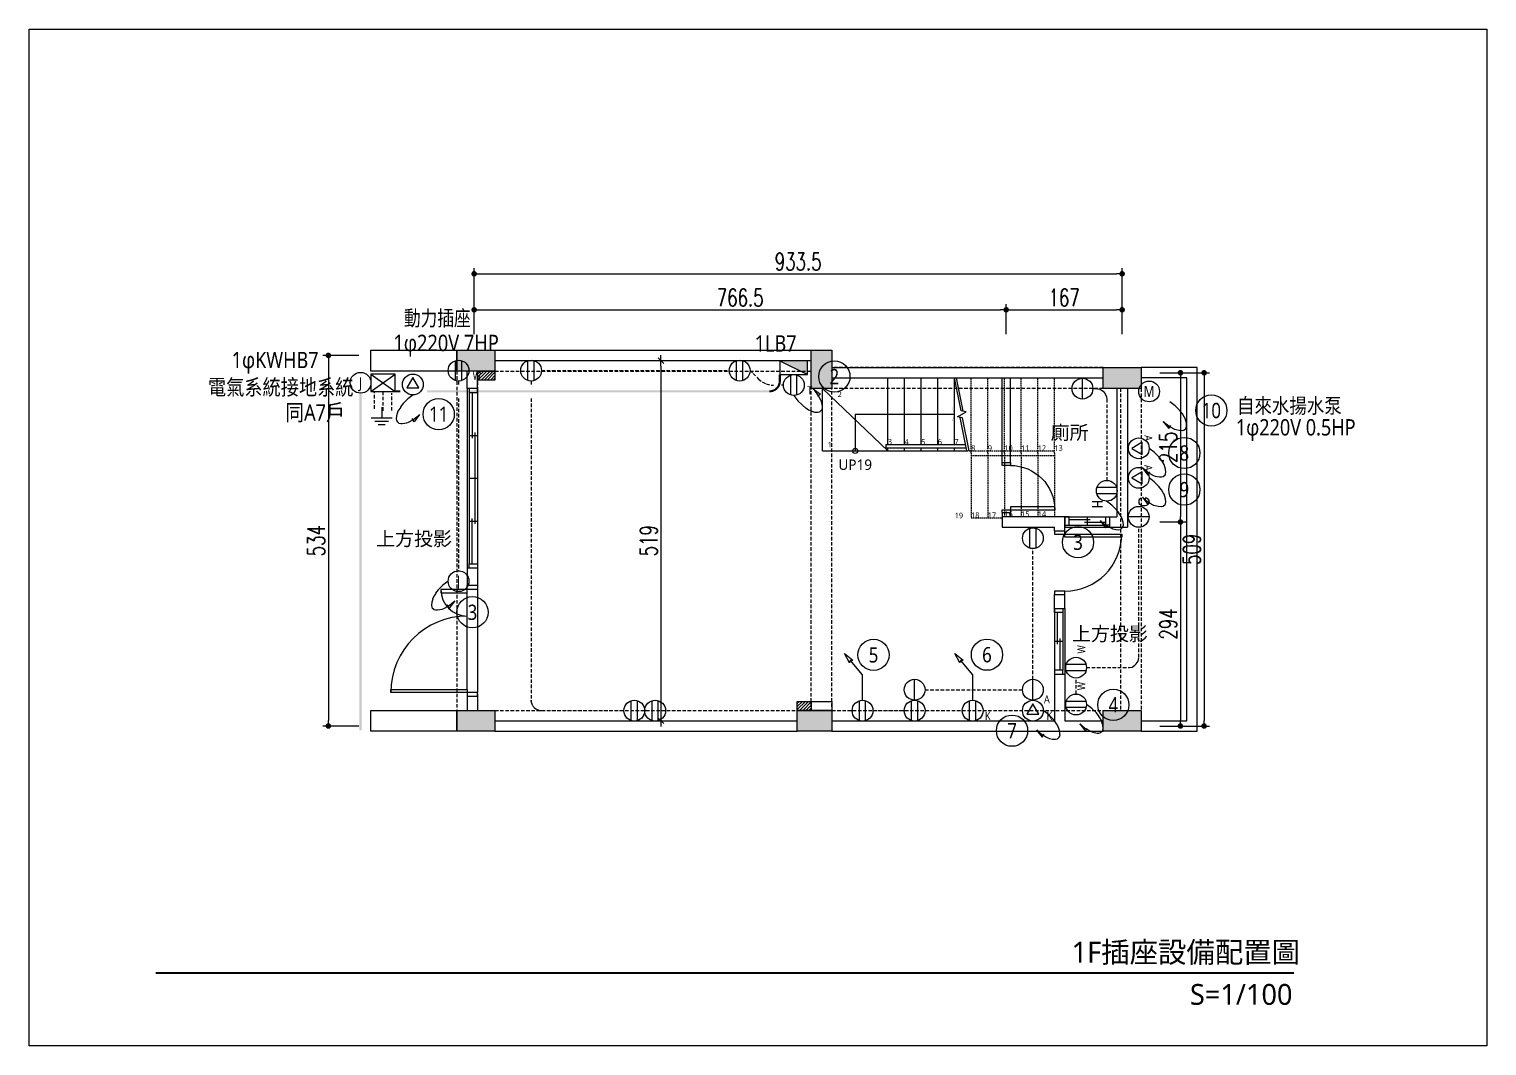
# Model space of a CAD drawing. Header units: inches. Extents: x 19 to 9919, y 324 to 1789.
# Drawn here: x 19 to 2119, y 324 to 1789 of the extents above; entities that cross this region are included whole.
import ezdxf
from ezdxf.enums import TextEntityAlignment as Align

# ---------------------------------------------------------------- set-up
doc = ezdxf.new("R2010")
doc.units = ezdxf.units.IN
doc.header["$LTSCALE"] = 20
doc.header["$MEASUREMENT"] = 0
doc.linetypes.add('11', pattern=[0.15, 0.1, -0.05])
doc.linetypes.add('HIDDEN', pattern=[0.375, 0.25, -0.125])
doc.layers.add('0_梁', color=30, linetype='HIDDEN', plot=False)
for name, color, linetype in [('17_柱', 6, 'Continuous'), ('19_RC牆', 4, 'Continuous'), ('20_裝飾構造物', 2, 'Continuous'), ('21_輕隔間牆', 65, 'Continuous'), ('22_平台、陽台、露台、室內階梯', 3, 'Continuous'), ('24_樑', 7, 'Continuous'), ('26_樓梯、扶手、車道', 3, 'Continuous'), ('31_門窗', 134, 'Continuous'), ('44_空間名稱', 1, 'Continuous'), ('46_文字', 1, 'Continuous'), ('50_其他尺寸', 7, 'Continuous'), ('56_wall 材料_HATCH', 251, 'Continuous'), ('80_截斷線', 7, 'Continuous'), ('DW_Frame', 2, 'Continuous'), ('E-幹線', 2, 'Continuous'), ('E-接地', 1, 'Continuous'), ('E-插座', 3, 'Continuous'), ('E-插座-分路配線', 5, 'Continuous'), ('E-插座-註記', 3, 'Continuous'), ('E-盤箱', 1, 'Continuous'), ('E-註記', 6, 'Continuous'), ('E-迴路編號', 6, 'Continuous')]:
    doc.layers.add(name, color=color, linetype=linetype)
doc.styles.add('CHT', font='msjh.ttc')
doc.styles.add('DimStyUse', font='romans.shx', dxfattribs={"width": 0.7})
doc.styles.get("Standard").update_dxf_attribs({"font": 'Arial.ttf'})
doc.styles.add('TG_NOTE_TEXT', font='simplex.shx', dxfattribs={"width": 0.75, "bigfont": 'chineset.shx'})
doc.styles.add('WJJ', font='')
doc.styles.get('WJJ').set_extended_font_data('Yu Gothic UI Light')
doc.dimstyles.new('DOTM', dxfattribs={"dimtxt": 25, "dimasz": 8, "dimexe": 8, "dimexo": 0.625, "dimgap": 5, "dimtad": 1, "dimdsep": 46, "dimtxsty": 'DimStyUse', "dimblk": 'DOT', "dimcen": 10, "dimdle": 8, "dimazin": 3, "dimtfac": 1, "dimtix": 1, "dimtmove": 2, "dimatfit": 3, "dimfxl": 10, "dimtolj": 1})
doc.dimstyles.new('SLASHM', dxfattribs={"dimtxt": 25, "dimasz": 12, "dimexe": 10, "dimexo": 0.625, "dimgap": 5, "dimtad": 1, "dimdec": 1, "dimdsep": 46, "dimtxsty": 'DimStyUse', "dimblk": 'SLASH', "dimcen": 10, "dimdle": 10, "dimadec": 1, "dimazin": 2, "dimtfac": 1, "dimtix": 1, "dimtmove": 2, "dimatfit": 2, "dimldrblk": 'SLASH', "dimfxl": 1, "dimtolj": 1})

# ---------------------------------------------------------------- blocks, each defined once
blk = doc.blocks.new('A$Cc6de7170')
at = {"layer": '56_wall 材料_HATCH'}
h = blk.add_hatch(color=256, dxfattribs=at)
h.dxf.hatch_style = 1
h.paths.add_polyline_path([(55, 549), (55, 519), (0, 519), (0, 549)])
h = blk.add_hatch(color=256, dxfattribs=at)
h.dxf.hatch_style = 1
h.paths.add_polyline_path([(540.5, 494), (510.5, 494), (510.5, 549), (540.5, 549)])
h = blk.add_hatch(color=256, dxfattribs=at)
h.dxf.hatch_style = 1
h.paths.add_polyline_path([(986, 524), (986, 494), (931, 494), (931, 524)])
h = blk.add_hatch(color=256, dxfattribs=at)
h.dxf.hatch_style = 1
h.paths.add_polyline_path([(55, 30), (55, 0), (0, 0), (0, 30)])
h = blk.add_hatch(color=256, dxfattribs=at)
h.dxf.hatch_style = 1
h.paths.add_polyline_path([(540.5, 30), (540.5, 0), (490.5, 0), (490.5, 30)])
h = blk.add_hatch(color=256, dxfattribs=at)
h.dxf.hatch_style = 1
h.paths.add_polyline_path([(986, 30), (986, 0), (931, 0), (931, 30)])
at = {"layer": '17_柱'}
for points in [[(55, 549), (55, 519), (0, 519), (0, 549)], [(540.5, 494), (510.5, 494), (510.5, 549), (540.5, 549)], [(986, 524), (986, 494), (931, 494), (931, 524)], [(55, 30), (55, 0), (0, 0), (0, 30)], [(540.5, 30), (540.5, 0), (490.5, 0), (490.5, 30)], [(986, 30), (986, 0), (931, 0), (931, 30)]]:
    blk.add_lwpolyline(points, close=True, dxfattribs=at)
blk = doc.blocks.new('_Dot')
at = {"color": 0, "linetype": 'ByBlock', "lineweight": -2}
blk.add_line((-0.5, 0), (-1, 0), dxfattribs=at)
at = {"color": 0, "linetype": 'ByBlock', "const_width": 0.5}
blk.add_lwpolyline([(-0.25, 0, 1), (0.25, 0, 1)], format="xyb", close=True, dxfattribs=at)
blk = doc.blocks.new('*D89')
at = {"layer": '50_其他尺寸', "color": 0, "lineweight": -2}
for p, q in [((1648.2, 1293.5), (1685.9, 1293.5)), ((1677.9, 1285.5), (1677.9, 1086.5)), ((1648.2, 1078.5), (1685.9, 1078.5))]:
    blk.add_line(p, q, dxfattribs=at)
at = {"layer": 'Defpoints', "color": 0}
for p in [(1648.2, 1293.5), (1648.2, 1078.5), (1677.9, 1078.5)]:
    blk.add_point(p, dxfattribs=at)
at = {"layer": '50_其他尺寸', "color": 0, "lineweight": -2, "xscale": 8, "yscale": 8, "zscale": 8}
for p, rotation in [((1677.9, 1293.5), 90), ((1677.9, 1078.5), 270)]:
    blk.add_blockref('_Dot', p, dxfattribs=dict(at, rotation=rotation))
at = {"layer": '50_其他尺寸', "color": 225, "insert": (1660.4, 1186), "char_height": 25, "attachment_point": 5, "rotation": 90, "style": 'DimStyUse'}
blk.add_mtext('\\A1;215', dxfattribs=at)
blk = doc.blocks.new('*D90')
at = {"layer": '50_其他尺寸', "color": 0, "lineweight": -2}
for p, q in [((1648.2, 1078.5), (1685.9, 1078.5)), ((1677.9, 1070.5), (1677.9, 792.5)), ((1648.2, 784.5), (1685.9, 784.5))]:
    blk.add_line(p, q, dxfattribs=at)
at = {"layer": 'Defpoints', "color": 0}
for p in [(1648.2, 1078.5), (1648.2, 784.5), (1677.9, 784.5)]:
    blk.add_point(p, dxfattribs=at)
at = {"layer": '50_其他尺寸', "color": 0, "lineweight": -2, "xscale": 8, "yscale": 8, "zscale": 8}
for p, rotation in [((1677.9, 1078.5), 90), ((1677.9, 784.5), 270)]:
    blk.add_blockref('_Dot', p, dxfattribs=dict(at, rotation=rotation))
at = {"layer": '50_其他尺寸', "color": 225, "insert": (1660.4, 931.5), "char_height": 25, "attachment_point": 5, "rotation": 90, "style": 'DimStyUse'}
blk.add_mtext('\\A1;294', dxfattribs=at)
blk = doc.blocks.new('*D91')
at = {"layer": '50_其他尺寸', "color": 0, "lineweight": -2}
for p, q in [((494.1, 1318.5), (442.4, 1318.5)), ((450.4, 1310.5), (450.4, 792.5)), ((494.1, 784.5), (442.4, 784.5))]:
    blk.add_line(p, q, dxfattribs=at)
at = {"layer": 'Defpoints', "color": 0}
for p in [(494.1, 1318.5), (450.4, 784.5), (494.1, 784.5)]:
    blk.add_point(p, dxfattribs=at)
at = {"layer": '50_其他尺寸', "color": 0, "lineweight": -2, "xscale": 8, "yscale": 8, "zscale": 8}
for p, rotation in [((450.4, 1318.5), 90), ((450.4, 784.5), 270)]:
    blk.add_blockref('_Dot', p, dxfattribs=dict(at, rotation=rotation))
at = {"layer": '50_其他尺寸', "color": 225, "insert": (432.9, 1051.5), "char_height": 25, "attachment_point": 5, "rotation": 90, "style": 'DimStyUse'}
blk.add_mtext('\\A1;534', dxfattribs=at)
blk = doc.blocks.new('*D96')
at = {"layer": '50_其他尺寸', "color": 0, "lineweight": -2}
for p, q in [((1682.2, 1293.5), (1720, 1293.5)), ((1712, 1285.5), (1712, 792.5)), ((1675.9, 784.5), (1720, 784.5))]:
    blk.add_line(p, q, dxfattribs=at)
at = {"layer": 'Defpoints', "color": 0}
for p in [(1682.2, 1293.5), (1675.9, 784.5), (1712, 784.5)]:
    blk.add_point(p, dxfattribs=at)
at = {"layer": '50_其他尺寸', "color": 0, "lineweight": -2, "xscale": 8, "yscale": 8, "zscale": 8}
for p, rotation in [((1712, 1293.5), 90), ((1712, 784.5), 270)]:
    blk.add_blockref('_Dot', p, dxfattribs=dict(at, rotation=rotation))
at = {"layer": '50_其他尺寸', "color": 225, "insert": (1694.5, 1039), "char_height": 25, "attachment_point": 5, "rotation": 90, "style": 'DimStyUse'}
blk.add_mtext('\\A1;509', dxfattribs=at)
blk = doc.blocks.new('*D86')
at = {"layer": '50_其他尺寸', "color": 0, "lineweight": -2}
for p, q in [((660.4, 1349), (660.4, 1392.3)), ((1426.9, 1349), (1426.9, 1392.3)), ((668.4, 1384.3), (1418.9, 1384.3))]:
    blk.add_line(p, q, dxfattribs=at)
at = {"layer": 'Defpoints', "color": 0}
for p in [(1426.9, 1384.3), (660.4, 1349), (1426.9, 1349)]:
    blk.add_point(p, dxfattribs=at)
at = {"layer": '50_其他尺寸', "color": 0, "lineweight": -2, "xscale": 8, "yscale": 8, "zscale": 8, "rotation": 180}
blk.add_blockref('_Dot', (660.4, 1384.3), dxfattribs=at)
at = {"layer": '50_其他尺寸', "color": 0, "lineweight": -2, "xscale": 8, "yscale": 8, "zscale": 8}
blk.add_blockref('_Dot', (1426.9, 1384.3), dxfattribs=at)
at = {"layer": '50_其他尺寸', "color": 225, "insert": (1043.7, 1401.8), "char_height": 25, "attachment_point": 5, "style": 'DimStyUse'}
blk.add_mtext('\\A1;766.5', dxfattribs=at)
blk = doc.blocks.new('*D87')
at = {"layer": '50_其他尺寸', "color": 0, "lineweight": -2}
for p, q in [((1426.9, 1349), (1426.9, 1392.3)), ((1593.9, 1349), (1593.9, 1392.3)), ((1434.9, 1384.3), (1585.9, 1384.3))]:
    blk.add_line(p, q, dxfattribs=at)
at = {"layer": 'Defpoints', "color": 0}
for p in [(1593.9, 1384.3), (1426.9, 1349), (1593.9, 1349)]:
    blk.add_point(p, dxfattribs=at)
at = {"layer": '50_其他尺寸', "color": 0, "lineweight": -2, "xscale": 8, "yscale": 8, "zscale": 8, "rotation": 180}
blk.add_blockref('_Dot', (1426.9, 1384.3), dxfattribs=at)
at = {"layer": '50_其他尺寸', "color": 0, "lineweight": -2, "xscale": 8, "yscale": 8, "zscale": 8}
blk.add_blockref('_Dot', (1593.9, 1384.3), dxfattribs=at)
at = {"layer": '50_其他尺寸', "color": 225, "insert": (1510.4, 1401.8), "char_height": 25, "attachment_point": 5, "style": 'DimStyUse'}
blk.add_mtext('\\A1;167', dxfattribs=at)
blk = doc.blocks.new('*D88')
at = {"layer": '50_其他尺寸', "color": 0, "lineweight": -2}
for p, q in [((660.4, 1349), (660.4, 1444.2)), ((668.4, 1436.2), (1585.9, 1436.2)), ((1593.9, 1349), (1593.9, 1444.2))]:
    blk.add_line(p, q, dxfattribs=at)
at = {"layer": 'Defpoints', "color": 0}
for p in [(1593.9, 1436.2), (660.4, 1349), (1593.9, 1349)]:
    blk.add_point(p, dxfattribs=at)
at = {"layer": '50_其他尺寸', "color": 0, "lineweight": -2, "xscale": 8, "yscale": 8, "zscale": 8, "rotation": 180}
blk.add_blockref('_Dot', (660.4, 1436.2), dxfattribs=at)
at = {"layer": '50_其他尺寸', "color": 0, "lineweight": -2, "xscale": 8, "yscale": 8, "zscale": 8}
blk.add_blockref('_Dot', (1593.9, 1436.2), dxfattribs=at)
at = {"layer": '50_其他尺寸', "color": 225, "insert": (1127.2, 1453.7), "char_height": 25, "attachment_point": 5, "style": 'DimStyUse'}
blk.add_mtext('\\A1;933.5', dxfattribs=at)
blk = doc.blocks.new('*U56')
at = {"color": 0}
for p, q in [((-5, -15), (-5, 0)), ((87, -15), (87, 0))]:
    blk.add_line(p, q, dxfattribs=at)
blk.add_lwpolyline([(0, 0), (0, 82), (4.4, 82), (4.4, 0)], close=True, dxfattribs=at)
blk.add_arc((0, 0), 82, 0, 90, dxfattribs=at)
at = {"layer": 'DW_Frame'}
for points in [[(-5, -15), (0, -15), (0, 0), (-5, 0)], [(87, 0), (82, 0), (82, -15), (87, -15)]]:
    blk.add_lwpolyline(points, dxfattribs=at)
at = {"color": 0, "style": 'TG_NOTE_TEXT', "width": 0.5, "flags": 1}
for tag, height, p in [('WH', 20, (90.3, 5)), ('DESC', 10, (26, 5))]:
    blk.add_attdef(tag, text='', height=height, dxfattribs=at).set_placement(p, align=Align.BOTTOM_LEFT)
for tag, p in [('NO', (-5, 5)), ('TYPE', (26, 5))]:
    blk.add_attdef(tag, text='', height=10, dxfattribs=at).set_placement(p, align=Align.BOTTOM_RIGHT)
blk = doc.blocks.new('*U11')
at = {"color": 0}
for p, q in [((0, 15), (0, 0)), ((6, 15), (59, 15)), ((6, 11), (36.5, 11)), ((6, 3), (59, 3)), ((59, 7), (28.5, 7)), ((32.5, 3), (32.5, 15))]:
    blk.add_line(p, q, dxfattribs=at)
at = {"layer": 'DW_Frame'}
for points in [[(0, 3), (6, 3), (6, 15), (0, 15)], [(65, 3), (59, 3), (59, 15), (65, 15)]]:
    blk.add_lwpolyline(points, dxfattribs=at)
blk = doc.blocks.new('*U64')
at = {"color": 0}
for p, q in [((-4, -12), (-4, 0)), ((68, -12), (68, 0))]:
    blk.add_line(p, q, dxfattribs=at)
blk.add_lwpolyline([(0, 0), (0, 64), (4.4, 64), (4.4, 0)], close=True, dxfattribs=at)
blk.add_arc((0, 0), 64, 0, 90, dxfattribs=at)
at = {"layer": 'DW_Frame'}
for points in [[(-4, -12), (0, -12), (0, 0), (-4, 0)], [(68, 0), (64, 0), (64, -12), (68, -12)]]:
    blk.add_lwpolyline(points, dxfattribs=at)
at = {"color": 0, "style": 'TG_NOTE_TEXT', "width": 0.5, "flags": 1}
for tag, height, p in [('WH', 20, (72.3, 5)), ('DESC', 10, (17, 5))]:
    blk.add_attdef(tag, text='', height=height, dxfattribs=at).set_placement(p, align=Align.BOTTOM_LEFT)
for tag, p in [('NO', (-5, 5)), ('TYPE', (17, 5))]:
    blk.add_attdef(tag, text='', height=10, dxfattribs=at).set_placement(p, align=Align.BOTTOM_RIGHT)
blk = doc.blocks.new('*U54')
at = {"color": 0}
for p, q in [((0, -15), (0, 0)), ((6, -3), (89, -3)), ((6, -11), (51.5, -11)), ((6, -15), (89, -15)), ((89, -7), (43.5, -7)), ((47.5, -3), (47.5, -15))]:
    blk.add_line(p, q, dxfattribs=at)
at = {"layer": 'DW_Frame'}
for points in [[(0, -3), (6, -3), (6, -15), (0, -15)], [(95, -3), (89, -3), (89, -15), (95, -15)]]:
    blk.add_lwpolyline(points, dxfattribs=at)
blk = doc.blocks.new('*U55')
at = {"color": 0}
for p, q in [((-6, -15), (-6, 0)), ((154, -15), (154, 0))]:
    blk.add_line(p, q, dxfattribs=at)
for points in [[(0, 0), (0, 110), (4.375, 110), (4.375, 0)], [(148, 0), (148, 38), (143.625, 38), (143.625, 0)]]:
    blk.add_lwpolyline(points, close=True, dxfattribs=at)
for centre, radius, start, end in [((0, 0), 110, 0, 90), ((148, 0), 38, 90, 180)]:
    blk.add_arc(centre, radius, start, end, dxfattribs=at)
at = {"layer": 'DW_Frame'}
for points in [[(-6, -15), (0, -15), (0, 0), (-6, 0)], [(154, -15), (148, -15), (148, 0), (154, 0)]]:
    blk.add_lwpolyline(points, dxfattribs=at)
at = {"color": 0, "style": 'TG_NOTE_TEXT', "width": 0.5, "flags": 1}
blk.add_attdef('WH', text='', height=20, dxfattribs=at).set_placement((153, 5), align=Align.BOTTOM_LEFT)
at = {"color": 0, "width": 0.5, "flags": 1}
for tag, p in [('NO', (-5, 5)), ('TYPE', (24.375, 5))]:
    blk.add_attdef(tag, text='', height=10, dxfattribs=at).set_placement(p, align=Align.BOTTOM_RIGHT)
blk.add_attdef('DESC', text='', height=10, dxfattribs=at).set_placement((24.375, 5), align=Align.BOTTOM_LEFT)
blk = doc.blocks.new('*U57')
at = {"color": 0}
for p, q in [((0, -15), (0, 0)), ((6, -3), (253, -3)), ((6, -7), (71.75, -7)), ((6, -15), (253, -15)), ((63.75, -11), (195.25, -11)), ((67.75, -3), (67.75, -15)), ((129.5, -3), (129.5, -15)), ((253, -7), (187.25, -7)), ((191.25, -3), (191.25, -15))]:
    blk.add_line(p, q, dxfattribs=at)
at = {"layer": 'DW_Frame'}
for points in [[(0, -3), (6, -3), (6, -15), (0, -15)], [(259, -3), (253, -3), (253, -15), (259, -15)]]:
    blk.add_lwpolyline(points, dxfattribs=at)
blk = doc.blocks.new('A$C6aa8fe67')
at = {"layer": '21_輕隔間牆'}
h = blk.add_hatch(dxfattribs=at)
h.set_pattern_fill('ANSI31', color=256)
h.set_pattern_definition([(45, (2788.9007, -12156.682), (-2.245064, 2.245064), [])])
h.paths.add_polyline_path([(30, 519), (55, 519), (55, 506), (30, 506)])
h = blk.add_hatch(dxfattribs=at)
h.set_pattern_fill('ANSI31', color=256)
h.set_pattern_definition([(45, (2771.4007, -12161.682), (-2.245064, 2.245064), [])])
h.paths.add_polyline_path([(510.5, 43), (490.5, 43), (490.5, 30), (510.5, 30)])
at = {"layer": '19_RC牆'}
for p, q in [((55, 549), (510.5, 549)), ((55, 534), (510.5, 534)), ((15, 494), (15, 519)), ((30, 494), (30, 519)), ((540.5, 524), (931, 524)), ((540.5, 509), (931, 509)), ((30, 494), (15, 494)), ((951, 494), (951, 309)), ((966, 494), (966, 294)), ((785.5, 309), (785.5, 294)), ((876, 309), (785.5, 309)), ((785.5, 294), (861, 294)), ((861, 289), (861, 294)), ((876, 294), (876, 309)), ((876, 289), (876, 294)), ((941, 309), (951, 309)), ((941, 294), (941, 309)), ((941, 294), (966, 294)), ((861, 289), (876, 289)), ((15, 235), (15, 210)), ((30, 235), (15, 235)), ((30, 235), (30, 210)), ((30, 210), (15, 210)), ((861, 197), (876, 197)), ((861, 177), (861, 197)), ((876, 177), (876, 197)), ((861, 177), (876, 177)), ((861, 82), (861, 15)), ((861, 82), (876, 82)), ((876, 82), (876, 15)), ((15, 50), (15, 30)), ((30, 50), (15, 50)), ((30, 50), (30, 30)), ((55, 15), (490.5, 15)), ((55, 0), (490.5, 0)), ((540.5, 15), (861, 15)), ((540.5, 0), (931, 0)), ((876, 15), (931, 15))]:
    blk.add_line(p, q, dxfattribs=at)
at = {"layer": '21_輕隔間牆'}
for p, q in [((785.5, 387), (785.5, 509)), ((797.5, 387), (797.5, 509)), ((785.5, 387), (797.5, 387)), ((785.5, 315), (785.5, 309)), ((785.5, 315), (797.5, 315)), ((797.5, 315), (797.5, 309))]:
    blk.add_line(p, q, dxfattribs=at)
for points in [[(30, 519), (55, 519), (55, 506), (30, 506)], [(490.5, 43), (540.5, 43), (540.5, 30), (490.5, 30)]]:
    blk.add_lwpolyline(points, close=True, dxfattribs=at)
at = {"layer": '22_平台、陽台、露台、室內階梯'}
for p, q in [((1066.5, 524), (986, 524)), ((1051.5, 509), (986, 509)), ((1051.5, 15), (1051.5, 509)), ((1066.5, 0), (1066.5, 524)), ((986, 15), (1051.5, 15)), ((986, 0), (1066.5, 0))]:
    blk.add_line(p, q, dxfattribs=at)
at = {"layer": '24_樑'}
blk.add_line((510.5, 43), (510.5, 30), dxfattribs=at)
at = {"layer": '26_樓梯、扶手、車道'}
for p, q in [((621, 413.2), (621, 509)), ((645, 413.2), (645, 509)), ((669, 413.2), (669, 509)), ((693, 413.2), (693, 509)), ((717, 413.2), (717, 509)), ((527, 404), (527, 494)), ((527, 494), (621, 404)), ((527, 404), (734.9, 404)), ((618, 413.2), (733.1, 413.2)), ((618, 408.2), (734.1, 408.2)), ((621, 404), (621, 408.2)), ((645, 404), (645, 408.2)), ((669, 404), (669, 408.2)), ((693, 404), (693, 408.2)), ((717, 404), (717, 408.2))]:
    blk.add_line(p, q, dxfattribs=at)
at = {"layer": '26_樓梯、扶手、車道', "color": 8, "linetype": '11'}
for p, q in [((741, 400.7), (741, 509)), ((765, 400.7), (765, 509)), ((789, 400.7), (789, 509)), ((813, 400.7), (813, 509)), ((837, 400.7), (837, 509)), ((861, 400.7), (861, 509)), ((734.9, 404), (861, 404)), ((741, 400.7), (741, 307.5)), ((765, 400.7), (765, 307.5)), ((789, 400.7), (789, 309)), ((813, 400.7), (813, 309)), ((837, 400.7), (837, 309)), ((861, 400.7), (861, 309)), ((741, 397.4), (861, 397.4)), ((741, 307.5), (785.5, 307.5))]:
    blk.add_line(p, q, dxfattribs=at)
at = {"layer": '26_樓梯、扶手、車道', "const_width": 0.25}
blk.add_lwpolyline([(713.9, 466.3), (717, 456.5), (713.9, 446.8)], dxfattribs=at)
at = {"layer": '26_樓梯、扶手、車道'}
for points in [[(717, 456.5), (574, 456.5), (574, 404)], [(618, 413.2), (618, 408.2)]]:
    blk.add_lwpolyline(points, dxfattribs=at)
blk.add_circle((574, 404), 3.75, dxfattribs=at)
at = {"layer": '31_門窗'}
for p, q in [((15, 494), (15, 235)), ((30, 494), (30, 235)), ((876, 309), (941, 309)), ((876, 294), (941, 294)), ((15, 60.4), (15, 199.6)), ((30, 204), (30, 56)), ((861, 177), (861, 82)), ((876, 177), (876, 82))]:
    blk.add_line(p, q, dxfattribs=at)
at = {"layer": '80_截斷線'}
for p, q in [((729.7, 461), (720.1, 509)), ((734.9, 404), (725.3, 452.1))]:
    blk.add_line(p, q, dxfattribs=at)
at = {"layer": '80_截斷線', "linetype": 'Continuous'}
blk.add_lwpolyline([(738, 404), (728.5, 451.7), (721.2, 452.8), (733.7, 460.4), (726.5, 461.5), (717, 509)], dxfattribs=at)
at = {"layer": '31_門窗'}
for name, p, xscale, rotation in [('*U57', (15, 494), -1.000000000000004, 90), ('*U64', (797.5, 319), -1, 270)]:
    blk.add_blockref(name, p, dxfattribs=dict(at, xscale=xscale, rotation=rotation))
blk.add_blockref('*U11', (876, 294), dxfattribs=at)
for name, p, rotation in [('*U56', (876, 284), 270), ('*U55', (15, 56), 90), ('*U54', (876, 177), 270)]:
    blk.add_blockref(name, p, dxfattribs=dict(at, rotation=rotation))
at = {"layer": '26_樓梯、扶手、車道', "color": 8, "linetype": '11', "style": 'WJJ'}
for s, p in [('8', (741, 404)), ('9', (765, 404)), ('10', (789, 404)), ('11', (813, 404)), ('12', (837, 404)), ('13', (861, 404)), ('18', (741, 307.5)), ('17', (765, 307.5)), ('16', (789, 309)), ('15', (813, 309)), ('14', (837, 309)), ('19', (717.4, 306.8))]:
    blk.add_text(s, height=8, dxfattribs=at).set_placement(p)
at = {"layer": '44_空間名稱', "style": 'WJJ'}
for s, p in [('廁所', (882.8, 430.4)), ('上方投影', (-61.6, 277.4)), ('上方投影', (940.8, 140.4))]:
    blk.add_text(s, height=20, dxfattribs=at).set_placement(p, align=Align.MIDDLE_CENTER)
at = {"layer": '46_文字', "style": 'WJJ'}
for s, p in [('2', (548.7, 481.5)), ('3', (621, 413.2)), ('4', (645, 413.2)), ('5', (669, 413.2)), ('6', (693, 413.2)), ('7', (717, 413.2)), ('1', (534.3, 408.9))]:
    blk.add_text(s, height=8, dxfattribs=at).set_placement(p)
blk.add_text('UP19', height=15, dxfattribs=at).set_placement((574, 384.1), align=Align.MIDDLE)
blk = doc.blocks.new('A$Cc7273210')
at = {"layer": '0_梁', "color": 0}
for p, q in [((55, 549), (510.5, 549)), ((0, 519), (0, 30)), ((30, 519), (30, 30)), ((55, 519), (510.5, 519)), ((931, 524), (540.5, 524)), ((510.5, 35), (510.5, 494)), ((931, 494), (540.5, 494)), ((540.5, 35), (540.5, 494)), ((956, 494), (956, 30)), ((986, 494), (986, 30)), ((55, 30), (490.5, 30)), ((540.5, 30), (931, 30)), ((55, 0), (490.5, 0)), ((540.5, 0), (931, 0))]:
    blk.add_line(p, q, dxfattribs=at)
blk = doc.blocks.new('SLASH')
at = {"color": 7}
blk.add_line((-1, 0), (1, 0), dxfattribs=at)
at = {"color": 225, "linetype": 'Continuous'}
blk.add_line((-0.5, -0.5), (0.5, 0.5), dxfattribs=at)
blk = doc.blocks.new('*D106')
at = {"layer": '50_其他尺寸', "color": 0, "lineweight": -2}
for p, q in [((918.2, 1311), (937.5, 1311)), ((929.5, 1303), (929.5, 800)), ((918.2, 792), (937.5, 792))]:
    blk.add_line(p, q, dxfattribs=at)
at = {"layer": 'Defpoints', "color": 0}
for p in [(918.2, 1311), (918.2, 792), (929.5, 792)]:
    blk.add_point(p, dxfattribs=at)
at = {"layer": '50_其他尺寸', "color": 0, "lineweight": -2, "xscale": 8, "yscale": 8, "zscale": 8}
for p, rotation in [((929.5, 1311), 90), ((929.5, 792), 270)]:
    blk.add_blockref('SLASH', p, dxfattribs=dict(at, rotation=rotation))
at = {"layer": '50_其他尺寸', "color": 225, "insert": (912, 1051.5), "char_height": 25, "attachment_point": 5, "rotation": 90, "style": 'DimStyUse'}
blk.add_mtext('\\A1;519', dxfattribs=at)
blk = doc.blocks.new('E_PANEL')
h = blk.add_hatch(color=256)
h.dxf.hatch_style = 1
h.paths.add_polyline_path([(-20, 10), (20, 10), (20, -10)])
blk.add_line((-20, 10), (20, -10))
blk.add_lwpolyline([(-20, -10), (20, -10), (20, 10), (-20, 10)], close=True)
blk = doc.blocks.new('E_KWH')
for p, q in [((-17.5, -12.5), (17.5, 12.5)), ((-17.5, 12.5), (17.5, -12.5))]:
    blk.add_line(p, q)
blk.add_lwpolyline([(-17.5, -12.5), (17.5, -12.5), (17.5, 12.5), (-17.5, 12.5)], close=True)
blk = doc.blocks.new('E_GND')
for p, q in [((-15, 0), (15, 0)), ((0, 15), (0, 0)), ((-10, -5), (10, -5)), ((-5, -10), (5, -10))]:
    blk.add_line(p, q)
blk = doc.blocks.new('E_MOTOR')
blk.add_circle((0, 0), 15)
at = {"style": 'CHT', "width": 0.85}
blk.add_text('M', height=16, dxfattribs=at).set_placement((0, 0), align=Align.MIDDLE_CENTER)
blk = doc.blocks.new('E_J')
blk.add_circle((0, 0), 15)
at = {"style": 'CHT', "width": 0.85}
blk.add_text('J', height=16, dxfattribs=at).set_placement((0, 0), align=Align.MIDDLE_CENTER)
blk = doc.blocks.new('E_RECD')
blk.add_lwpolyline([(0, 10), (-8.7, -5), (8.7, -5)], close=True)
blk.add_circle((0, 0), 15)
blk = doc.blocks.new('E_REC2')
for p, q in [((-4.5, -14.3), (-4.5, 14.3)), ((4.5, -14.3), (4.5, 14.3))]:
    blk.add_line(p, q)
blk.add_circle((0, 0), 15)
blk = doc.blocks.new('E_REC1')
blk.add_line((0, -15), (0, 15))
blk.add_circle((0, 0), 15)
blk = doc.blocks.new('E_CKT')
blk.add_circle((0, 0), 22.5)
at = {"style": 'CHT', "width": 0.85}
blk.add_attdef('NO', text='', height=22, dxfattribs=at).set_placement((0, 0), align=Align.MIDDLE_CENTER)

msp = doc.modelspace()

# ---------------------------------------------------------------- hatches: boundary and pattern name
at = {"layer": 'E-幹線'}
h = msp.add_hatch(color=256, dxfattribs=at)
h.dxf.hatch_style = 1
h.paths.add_polyline_path([(1101.812, 1277.453), (1098.755, 1278.287), (1102.368, 1281.622), (1101.812, 1277.453)])
h = msp.add_hatch(color=256, dxfattribs=at)
h.dxf.hatch_style = 1
h.paths.add_polyline_path([(1098.755, 1278.287), (1102.368, 1281.622), (1099.311, 1281.622), (1098.755, 1278.287)])
h = msp.add_hatch(color=256, dxfattribs=at)
h.dxf.hatch_style = 1
h.paths.add_polyline_path([(1102.368, 1290.793), (1099.311, 1290.793), (1102.368, 1281.622), (1102.368, 1290.793)])
h = msp.add_hatch(color=256, dxfattribs=at)
h.dxf.hatch_style = 1
h.paths.add_polyline_path([(1099.311, 1290.793), (1102.368, 1281.622), (1099.311, 1281.622), (1099.311, 1290.793)])
h = msp.add_hatch(color=256, dxfattribs=at)
h.dxf.hatch_style = 1
h.paths.add_polyline_path([(498.17, 1264.113), (495.113, 1264.113), (498.17, 778.309), (498.17, 1264.113)])
h = msp.add_hatch(color=256, dxfattribs=at)
h.dxf.hatch_style = 1
h.paths.add_polyline_path([(495.113, 1264.113), (498.17, 778.309), (495.113, 778.309), (495.113, 1264.113)])
h = msp.add_hatch(color=256, dxfattribs=at)
h.dxf.hatch_style = 1
h.paths.add_polyline_path([(554.032, 1265.225), (554.032, 1268.282), (546.806, 1265.225), (554.032, 1265.225)])
h = msp.add_hatch(color=256, dxfattribs=at)
h.dxf.hatch_style = 1
h.paths.add_polyline_path([(554.032, 1268.282), (546.806, 1265.225), (546.806, 1268.282), (554.032, 1268.282)])
h = msp.add_hatch(color=256, dxfattribs=at)
h.dxf.hatch_style = 1
h.paths.add_polyline_path([(1085.693, 1265.225), (1085.693, 1268.282), (592.663, 1265.225), (1085.693, 1265.225)])
h = msp.add_hatch(color=256, dxfattribs=at)
h.dxf.hatch_style = 1
h.paths.add_polyline_path([(1085.693, 1268.282), (592.663, 1265.225), (592.663, 1268.282), (1085.693, 1268.282)])
h = msp.add_hatch(color=256, dxfattribs=at)
h.dxf.hatch_style = 1
h.paths.add_polyline_path([(1085.693, 1268.282), (1090.139, 1265.78), (1089.306, 1268.559), (1085.693, 1268.282)])
h = msp.add_hatch(color=256, dxfattribs=at)
h.dxf.hatch_style = 1
h.paths.add_polyline_path([(1085.693, 1265.225), (1085.693, 1268.282), (1090.139, 1265.78), (1085.693, 1265.225)])
h = msp.add_hatch(color=256, dxfattribs=at)
h.dxf.hatch_style = 1
h.paths.add_polyline_path([(1089.306, 1268.559), (1094.03, 1267.448), (1092.641, 1269.949), (1089.306, 1268.559)])
h = msp.add_hatch(color=256, dxfattribs=at)
h.dxf.hatch_style = 1
h.paths.add_polyline_path([(1090.139, 1265.78), (1089.306, 1268.559), (1094.03, 1267.448), (1090.139, 1265.78)])
h = msp.add_hatch(color=256, dxfattribs=at)
h.dxf.hatch_style = 1
h.paths.add_polyline_path([(1092.641, 1269.949), (1097.365, 1269.949), (1095.42, 1272.173), (1092.641, 1269.949)])
h = msp.add_hatch(color=256, dxfattribs=at)
h.dxf.hatch_style = 1
h.paths.add_polyline_path([(1094.03, 1267.448), (1092.641, 1269.949), (1097.365, 1269.949), (1094.03, 1267.448)])
h = msp.add_hatch(color=256, dxfattribs=at)
h.dxf.hatch_style = 1
h.paths.add_polyline_path([(1095.42, 1272.173), (1100.145, 1273.284), (1097.643, 1274.952), (1095.42, 1272.173)])
h = msp.add_hatch(color=256, dxfattribs=at)
h.dxf.hatch_style = 1
h.paths.add_polyline_path([(1097.365, 1269.949), (1095.42, 1272.173), (1100.145, 1273.284), (1097.365, 1269.949)])
h = msp.add_hatch(color=256, dxfattribs=at)
h.dxf.hatch_style = 1
h.paths.add_polyline_path([(1097.643, 1274.952), (1101.812, 1277.453), (1098.755, 1278.287), (1097.643, 1274.952)])
h = msp.add_hatch(color=256, dxfattribs=at)
h.dxf.hatch_style = 1
h.paths.add_polyline_path([(1100.145, 1273.284), (1097.643, 1274.952), (1101.812, 1277.453), (1100.145, 1273.284)])

# ---------------------------------------------------------------- linework, layer by layer
at = {"layer": '20_裝飾構造物'}
for points in [[(635.425, 1325.989), (635.425, 1295.989), (511.425, 1295.989), (511.425, 1325.989)], [(635.425, 806.989), (635.425, 776.989), (511.425, 776.989), (511.425, 806.989)]]:
    msp.add_lwpolyline(points, close=True, dxfattribs=at)
at = {"layer": '46_文字', "const_width": 3}
msp.add_lwpolyline([(201.584, 428.627), (1841.584, 428.627)], dxfattribs=at)
at = {"layer": 'Defpoints'}
msp.add_lwpolyline([(19.328, 1788.65), (2119.328, 1788.65), (2119.328, 323.65), (19.328, 323.65)], close=True, dxfattribs=at)
at = {"layer": 'E-接地', "linetype": 'HIDDEN'}
for points in [[(516.79, 1241.601), (516.79, 1267.17)], [(529.297, 1238.822), (529.297, 1266.614)], [(541.803, 1239.1), (541.803, 1264.113)]]:
    msp.add_lwpolyline(points, dxfattribs=at)
at = {"layer": 'E-插座'}
msp.add_lwpolyline([(1621.245, 1112.646), (1619.855, 1112.091), (1618.465, 1110.701), (1617.91, 1109.311), (1617.91, 1106.254), (1618.465, 1104.865), (1619.855, 1103.475), (1621.245, 1102.641), (1623.468, 1102.085), (1627.081, 1102.085), (1629.304, 1102.641), (1630.694, 1103.475), (1632.083, 1104.865), (1632.917, 1106.254), (1632.917, 1109.311), (1632.083, 1110.701), (1630.694, 1112.091), (1629.304, 1112.646), (1627.081, 1112.646), (1627.081, 1109.311)], dxfattribs=at)
at = {"layer": 'E-插座-分路配線', "linetype": 'HIDDEN'}
for points in [[(637.964, 1281.622), (637.964, 1276.619)], [(742.461, 1281.622), (742.461, 1276.619)], [(757.469, 1296.629), (1027.885, 1296.629)], [(1057.901, 1296.629), (1062.347, 1292.461), (1070.129, 1284.401), (1075.41, 1280.232), (1081.246, 1277.453), (1088.472, 1275.785), (1091.529, 1275.785)], [(1551.765, 1270.783), (1556.767, 1270.783), (1558.435, 1270.505), (1562.047, 1269.671), (1564.271, 1268.559), (1566.494, 1267.17), (1568.162, 1265.225), (1569.551, 1263.279), (1571.497, 1258.554), (1571.775, 1255.497), (1571.775, 1138.771)], [(637.964, 1256.609), (637.964, 1008.149)], [(742.461, 1256.609), (742.461, 820.275), (742.461, 821.664), (742.739, 818.885), (744.963, 813.327), (746.908, 811.103), (749.132, 809.158), (754.69, 806.934), (757.469, 806.657), (876.141, 806.657)], [(1542.593, 868.633), (1604.569, 868.633), (1608.182, 869.466), (1612.351, 871.968), (1614.297, 873.913), (1616.798, 878.082), (1617.909, 883.64), (1617.909, 1070.958)], [(1465.331, 851.957), (1465.331, 1040.109)], [(1527.586, 830.835), (1527.586, 853.625)], [(1309.974, 836.672), (1450.324, 836.672)], [(1234.936, 806.657), (1279.959, 806.657)]]:
    msp.add_lwpolyline(points, dxfattribs=at)
at = {"layer": 'E-插座-分路配線'}
msp.add_lwpolyline([(1105.703, 1275.785), (1103.202, 1275.785)], dxfattribs=at)
at = {"layer": 'E-註記'}
for points in [[(572.374, 1261.611), (564.871, 1256.053), (558.2, 1249.383), (554.31, 1244.381), (554.588, 1244.103), (551.808, 1240.212), (550.697, 1237.988), (548.473, 1231.596), (548.195, 1227.149), (548.751, 1224.648), (549.307, 1223.537), (552.086, 1221.035), (554.588, 1220.479), (556.811, 1220.479), (563.481, 1221.591), (565.704, 1222.425), (572.096, 1225.76), (579.6, 1231.318), (581.824, 1233.542)], [(1120.989, 1260.778), (1126.547, 1253.274), (1133.217, 1246.604), (1138.22, 1242.713), (1138.22, 1242.991), (1142.11, 1240.212), (1144.334, 1239.1), (1150.726, 1236.877), (1155.451, 1236.599), (1157.952, 1237.155), (1159.064, 1237.71), (1161.565, 1240.49), (1162.121, 1242.991), (1162.121, 1245.492), (1161.009, 1251.884), (1160.731, 1251.884), (1159.897, 1254.108), (1156.562, 1260.5), (1151.004, 1268.004), (1148.781, 1270.227)], [(1148.781, 1270.227), (1159.342, 1262.445), (1154.895, 1259.666)], [(1653.205, 1223.537), (1655.429, 1221.313), (1662.933, 1215.755), (1669.325, 1212.42), (1671.548, 1211.586), (1675.995, 1210.752), (1680.442, 1210.474), (1680.442, 1210.196), (1682.943, 1210.752), (1685.722, 1213.253), (1686.278, 1214.365), (1686.834, 1216.866), (1686.556, 1221.591), (1685.166, 1225.76), (1685.444, 1225.76), (1683.499, 1230.207), (1680.719, 1234.375), (1676.829, 1239.378), (1670.158, 1246.048), (1662.655, 1251.606)], [(581.824, 1233.542), (574.042, 1222.981), (570.985, 1227.705)], [(1653.205, 1223.537), (1660.987, 1212.975), (1664.044, 1217.422)], [(1623.19, 1156.836), (1625.413, 1154.612), (1632.917, 1149.054), (1632.917, 1148.776), (1639.309, 1145.441), (1641.533, 1144.607), (1647.925, 1143.495), (1650.426, 1143.495), (1652.927, 1144.051), (1655.707, 1146.553), (1656.262, 1147.664), (1656.818, 1150.166), (1656.54, 1154.612), (1654.317, 1161.282), (1653.205, 1163.506), (1650.426, 1167.397), (1650.704, 1167.397), (1646.813, 1172.399), (1640.143, 1179.069), (1632.639, 1184.628)], [(1623.19, 1156.558), (1630.972, 1145.997), (1633.751, 1150.721)], [(1623.19, 1114.036), (1625.413, 1111.813), (1632.917, 1106.254), (1639.309, 1102.919), (1641.533, 1102.085), (1645.702, 1101.252), (1650.148, 1100.974), (1650.426, 1100.696), (1652.927, 1101.252), (1655.707, 1103.753), (1656.262, 1104.865), (1656.818, 1107.366), (1656.54, 1112.091), (1654.317, 1118.483), (1653.205, 1120.706), (1650.426, 1124.597), (1650.704, 1124.875), (1646.813, 1129.877), (1640.143, 1136.547), (1632.639, 1142.106)], [(1623.19, 1114.036), (1630.972, 1103.475), (1633.751, 1107.922)], [(1550.653, 1108.2), (1565.661, 1108.2)], [(1565.661, 1100.14), (1550.653, 1100.14)], [(1558.435, 1108.2), (1558.435, 1100.14)], [(1562.047, 1080.686), (1564.271, 1078.462), (1571.775, 1072.904), (1580.668, 1068.457), (1584.837, 1067.623), (1589.284, 1067.345), (1591.785, 1067.901), (1594.564, 1070.403), (1595.12, 1071.514), (1595.676, 1074.015), (1595.398, 1078.462), (1594.008, 1082.909), (1592.063, 1087.356), (1589.284, 1091.247), (1589.562, 1091.247), (1585.671, 1096.249), (1579.001, 1102.919), (1571.497, 1108.478)], [(1562.047, 1080.686), (1569.829, 1070.125), (1572.886, 1074.571)], [(622.956, 993.141), (615.452, 987.582), (608.782, 980.912), (604.891, 975.91), (605.169, 975.632), (602.39, 971.741), (600.444, 967.294), (600.722, 967.294), (599.333, 963.125), (599.055, 958.679), (598.777, 958.401), (599.333, 955.899), (599.889, 954.788), (602.668, 952.287), (605.169, 951.731), (605.447, 952.009), (607.67, 952.009), (614.34, 953.12), (616.564, 953.954), (622.956, 957.289), (630.182, 962.847), (632.405, 965.071)], [(632.683, 965.071), (624.623, 954.51), (621.844, 958.957)], [(1201.307, 875.581), (1193.804, 888.921), (1205.754, 879.471), (1202.419, 878.916), (1205.754, 879.471)], [(1360.278, 875.581), (1352.774, 888.921), (1364.724, 879.471), (1361.389, 878.916), (1364.724, 879.471)], [(1219.928, 821.664), (1219.928, 858.072), (1202.419, 878.916), (1201.863, 878.36), (1201.307, 875.581)], [(1378.62, 821.664), (1378.62, 858.072), (1361.389, 878.916), (1360.834, 878.36), (1360.278, 875.581)], [(1470.89, 778.865), (1473.113, 776.641), (1480.617, 771.083), (1480.617, 770.805), (1487.009, 767.47), (1489.233, 766.636), (1493.401, 765.802), (1498.126, 765.524), (1500.627, 766.08), (1503.406, 768.581), (1503.962, 769.693), (1504.518, 772.194), (1504.24, 772.194), (1503.962, 776.641), (1502.573, 780.81), (1502.851, 781.088), (1500.905, 785.535), (1498.126, 789.425), (1498.404, 789.425), (1494.513, 794.428), (1487.843, 801.098), (1480.339, 806.657)], [(1533.144, 787.758), (1535.367, 785.535), (1540.37, 781.644), (1542.871, 779.976), (1549.263, 776.641), (1551.487, 775.807), (1551.487, 775.529), (1557.879, 774.418), (1560.38, 774.418), (1562.881, 774.974), (1565.661, 777.475), (1566.216, 778.587), (1566.772, 781.088), (1566.494, 781.366), (1566.216, 785.813), (1564.827, 789.981), (1565.105, 789.981), (1563.159, 794.428), (1560.38, 798.319), (1560.658, 798.319), (1556.767, 803.321), (1550.097, 809.991), (1542.593, 815.55)], [(1470.612, 778.587), (1478.671, 768.303), (1481.451, 772.75)], [(1532.866, 787.758), (1540.926, 777.197), (1543.705, 781.644)]]:
    msp.add_lwpolyline(points, dxfattribs=at)

# ---------------------------------------------------------------- block references
msp.add_blockref('A$C6aa8fe67', (635.425, 776.989))
at = {"layer": '0_梁'}
msp.add_blockref('A$Cc7273210', (635.425, 776.989), dxfattribs=at)
at = {"layer": '17_柱'}
msp.add_blockref('A$Cc6de7170', (635.425, 776.989), dxfattribs=at)
at = {"layer": 'E-幹線'}
for p in [(496.78, 1279.121), (637.964, 993.141)]:
    msp.add_blockref('E_J', p, dxfattribs=at)
at = {"layer": 'E-接地'}
msp.add_blockref('E_GND', (527.212, 1228.817), dxfattribs=at)
at = {"layer": 'E-插座'}
for name, p in [('E_REC2', (637.964, 1296.629)), ('E_REC2', (742.461, 1296.629)), ('E_REC2', (1042.893, 1296.629)), ('E_RECD', (572.097, 1276.619)), ('E_REC2', (1120.989, 1275.785)), ('E_REC1', (1536.757, 1270.644)), ('E_MOTOR', (1632.778, 1266.614)), ('E_REC2', (1465.331, 1055.117)), ('E_REC1', (1294.966, 836.811)), ('E_REC1', (1465.331, 836.811)), ('E_REC2', (891.149, 806.657)), ('E_REC2', (921.164, 806.657)), ('E_REC2', (1219.928, 806.657)), ('E_REC2', (1294.966, 806.657)), ('E_REC2', (1378.62, 806.657)), ('E_RECD', (1465.331, 806.657))]:
    msp.add_blockref(name, p, dxfattribs=at)
at = {"layer": 'E-插座', "rotation": 90}
for name, p in [('E_RECD', (1617.91, 1184.628)), ('E_RECD', (1617.91, 1142.106)), ('E_REC2', (1571.775, 1123.485)), ('E_REC1', (1617.77, 1085.966)), ('E_REC2', (1527.586, 868.633)), ('E_REC2', (1527.586, 815.55))]:
    msp.add_blockref(name, p, dxfattribs=at)
at = {"layer": 'E-盤箱'}
for name, p in [('E_PANEL', (1120.85, 1300.798)), ('E_KWH', (529.297, 1279.12))]:
    msp.add_blockref(name, p, dxfattribs=at)
at = {"layer": 'E-迴路編號'}
for p, values in [((1179.352, 1288.014), {'NO': '2'}), ((1722.407, 1239.1), {'NO': '10'}), ((609.338, 1233.819), {'NO': '11'}), ((1683.499, 1177.958), {'NO': '8'}), ((1683.499, 1125.153), {'NO': '9'}), ((1530.365, 1049.281), {'NO': '3'}), ((657.974, 948.396), {'NO': '3'}), ((1235.769, 886.975), {'NO': '5'}), ((1399.186, 887.253), {'NO': '6'}), ((1581.224, 814.994), {'NO': '4'}), ((1435.316, 777.753), {'NO': '7'})]:
    msp.add_blockref('E_CKT', p, dxfattribs=at).add_auto_attribs(values)

# ---------------------------------------------------------------- texts
at = {"layer": '44_空間名稱', "style": 'WJJ'}
for p in [(573.796, 1054.346), (1576.237, 917.398)]:
    msp.add_text('上方投影', height=20, dxfattribs=at).set_placement(p, align=Align.MIDDLE_CENTER)
at = {"layer": '46_文字', "style": 'WJJ'}
for s, p in [('1F插座設備配置圖', (1521.162, 443.644)), ('S=1/100', (1691.582, 382.765))]:
    msp.add_text(s, height=30, dxfattribs=at).set_placement(p)
at = {"layer": 'E-插座-註記', "style": 'CHT', "width": 0.85}
for s, p in [('W', (664.366, 1289.126)), ('T', (1144.056, 1268.282)), ('K', (1400.298, 799.153)), ('K', (1489.094, 799.153))]:
    msp.add_text(s, height=11.7, dxfattribs=at).set_placement(p, align=Align.MIDDLE_CENTER)
for s, rotation, p in [('A', 270, (1631.528, 1199.496)), ('A', 270, (1631.528, 1156.697)), ('W', 90, (1535.089, 894.896)), ('W', 90, (1535.089, 842.091))]:
    msp.add_text(s, height=11.7, rotation=rotation, dxfattribs=at).set_placement(p, align=Align.MIDDLE_CENTER)
at = {"layer": 'E-註記', "style": 'CHT'}
for s, height, width, p in [('動力插座', 22.2, 0.793, (559.312, 1372.224)), ('1φ220V 7HP', 23.7, 0.85, (544.027, 1336.511)), ('1LB7', 23.5, 0.85, (1064.571, 1335.816)), ('1φKWHB7', 23.5, 0.85, (311.13, 1311.915)), ('電氣系統接地系統', 22.6, 0.85, (276.945, 1272.728)), ('自來水揚水泵', 21.7, 0.85, (1759.371, 1246.048)), ('同A7戶', 23.5, 0.85, (388.206, 1236.321)), ('1φ220V 0.5HP', 23.5, 0.85, (1757.703, 1214.921))]:
    msp.add_text(s, height=height, dxfattribs=dict(at, width=width)).set_placement(p, align=Align.MIDDLE_LEFT)
at = {"layer": 'E-註記', "style": 'CHT', "width": 0.85}
msp.add_text('A', height=11.7, dxfattribs=at).set_placement((1485.481, 823.054), align=Align.MIDDLE_CENTER)

# ---------------------------------------------------------------- dimensions: what is measured, and where the dimension line sits
at = {"layer": '50_其他尺寸'}
for base, p1, p2, picture, middle in [((1593.925, 1436.167), (660.425, 1348.952), (1593.925, 1348.952), '*D88', (1127.175, 1453.667)), ((1426.925, 1384.338), (660.425, 1348.952), (1426.925, 1348.952), '*D86', (1043.675, 1401.838)), ((1593.925, 1384.338), (1426.925, 1348.952), (1593.925, 1348.952), '*D87', (1510.425, 1401.838))]:
    dim = msp.add_linear_dim(base=base, p1=p1, p2=p2, dimstyle='DOTM', override={"dimtxt": 25, "dimasz": 8, "dimexe": 8, "dimexo": 0, "dimgap": 5, "dimdle": 8}, dxfattribs=at)
    dim.commit()
    dim.dimension.update_dxf_attribs({"geometry": picture, "text_midpoint": middle})
for base, p1, p2, dimstyle, picture, middle in [((450.359, 784.489), (494.083, 1318.489), (494.083, 784.489), 'DOTM', '*D91', (432.859, 1051.489)), ((929.517, 791.989), (918.175, 1310.989), (918.175, 791.989), 'SLASHM', '*D106', (912.017, 1051.489)), ((1677.947, 1078.489), (1648.157, 1293.489), (1648.157, 1078.489), 'DOTM', '*D89', (1660.447, 1185.989)), ((1712.022, 784.489), (1682.232, 1293.489), (1675.947, 784.489), 'DOTM', '*D96', (1694.522, 1038.989)), ((1677.947, 784.489), (1648.157, 1078.489), (1648.157, 784.489), 'DOTM', '*D90', (1660.447, 931.489))]:
    dim = msp.add_linear_dim(base=base, p1=p1, p2=p2, angle=90, dimstyle=dimstyle, override={"dimtxt": 25, "dimasz": 8, "dimexe": 8, "dimexo": 0, "dimgap": 5, "dimdle": 8}, dxfattribs=at)
    dim.commit()
    dim.dimension.update_dxf_attribs({"geometry": picture, "text_midpoint": middle})

doc.saveas('drawing.dxf')
